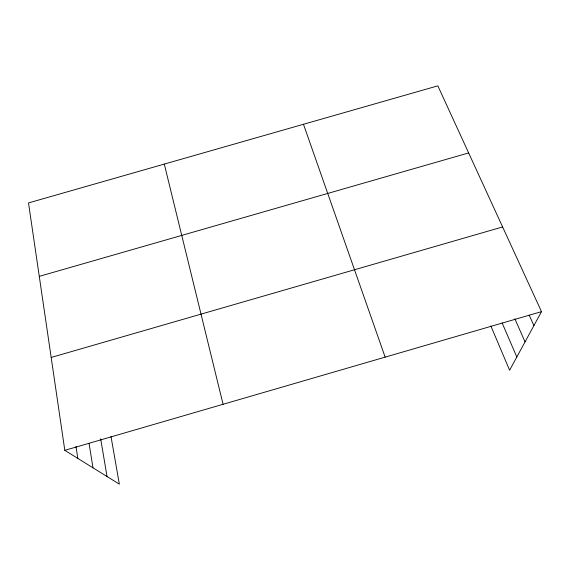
<?xml version="1.0" encoding="UTF-8"?>
<svg xmlns="http://www.w3.org/2000/svg" width="570" height="570" viewBox="0 0 570 570"><rect width="100%" height="100%" fill="white"/><g stroke="black" fill="none" stroke-linecap="round" stroke-linejoin="round"><path stroke-width="0.85" d="M110.993 436.428L119.344 484.158L64.809 450.336L28.5 202.927L437.853 85.842L541.5 311.647L509.609 370.243L490.841 325.919M64.809 450.336L541.5 311.647M51.179 357.454L502.619 226.938M39.28 276.365L468.647 152.924M529.174 315.096L533.905 325.598M514.86 318.787L525.034 341.9M502.12 322.912L516.819 356.998M303.475 124.281L385.149 357.134M164.295 164.089L223.084 404.287M100.669 438.793L107.032 476.52M89.077 443.567L92.988 467.813M75.967 446.388L77.812 458.401"/></g></svg>
